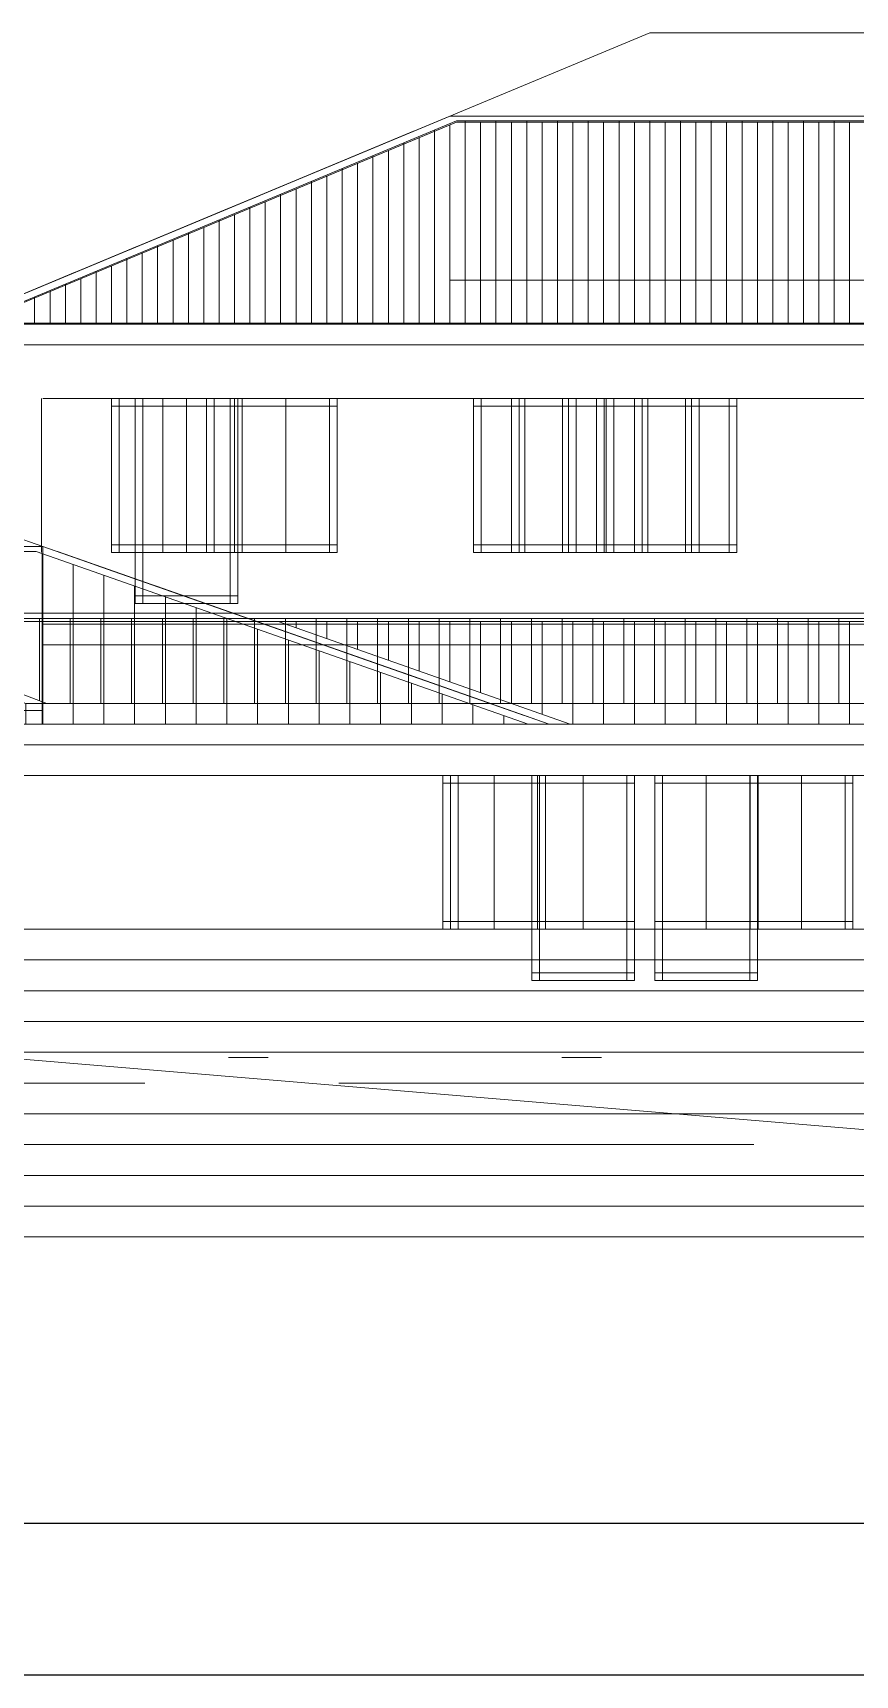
# Model space of a CAD drawing. Header units: millimetres. Extents: x -113526 to 211532, y -79714 to 28306.
# Drawn here: x 77967 to 79355, y -17174 to -14403 of the extents above; entities that cross this region are included whole.
import ezdxf

# ---------------------------------------------------------------- set-up
doc = ezdxf.new("R2010")
doc.units = ezdxf.units.MM
doc.layers.add('填充图样', color=38, linetype='Continuous')

msp = doc.modelspace()

# ---------------------------------------------------------------- linework, layer by layer
at = {"color": 250}
msp.add_line((87797.4, -16917.6), (64799, -16917.6), dxfattribs=at)
at = {"color": 4}
msp.add_line((88053.4, -17173.6), (64160, -17173.6), dxfattribs=at)
at = {"layer": '填充图样', "lineweight": 5, "extrusion": (2e-16, 1, -2e-16)}
for p, q in [((77828.4, -14894.7, 14527.5), (79008, -14403.2, 13347.9)), ((77828.4, -14894.7, 12168.4), (79008, -14403.2, 13347.9)), ((82381.3, -14543.8, 13685.3), (78670.7, -14543.8, 13685.3)), ((82381.3, -14543.8, 13010.6), (78670.7, -14543.8, 13010.6)), ((82381.3, -14543.8, 13685.3), (78670.7, -14543.8, 13685.3)), ((78670.7, -14543.8, 13010.6), (82381.3, -14543.8, 13010.6)), ((78670.7, -14543.8, 13685.3), (78670.7, -14543.8, 13010.6)), ((77828.4, -14929.3, 12168.4), (81539, -14929.3, 12168.4)), ((81876.3, -14929.3, 14527.5), (77828.4, -14929.3, 14527.5)), ((77984.1, -15020.1, 12324.1), (81694.7, -15020.1, 12324.1)), ((82032, -15020.1, 14371.8), (77984.1, -15020.1, 14371.8)), ((77984.1, -15020.1, 14371.8), (77984.1, -15020.1, 12324.1)), ((78838.2, -15569.4, 11465.2), (77827.3, -15214.7, 11465.2)), ((78838.2, -15569.4, 12324.1), (77827.3, -15214.7, 12324.1)), ((77984.1, -15269.7, 10436.3), (77670.6, -15269.7, 10436.3)), ((77670.6, -15269.7, 13448.5), (77984.1, -15269.7, 13448.5)), ((77670.6, -15269.7, 13448.5), (77984.1, -15269.7, 13448.5)), ((77984.1, -15269.7, 12324.1), (77984.1, -15269.7, 10436.3)), ((77984.1, -15269.7, 12324.1), (77984.1, -15269.7, 10436.3)), ((78838.2, -15569.4, 9582.2), (77984.1, -15269.7, 10436.3)), ((77984.1, -15569.4, 14302.6), (77984.1, -15269.7, 13448.5)), ((81694.7, -15400.7, 12324.1), (77984.1, -15400.7, 12324.1)), ((77984.1, -15400.7, 14371.8), (82032, -15400.7, 14371.8)), ((77984.1, -15400.7, 12324.1), (77984.1, -15400.7, 14371.8)), ((77984.1, -15435.3, 12324.1), (81694.7, -15435.3, 12324.1)), ((82032, -15435.3, 14371.8), (77984.1, -15435.3, 14371.8)), ((77984.1, -15435.3, 14371.8), (77984.1, -15435.3, 12324.1)), ((77984.1, -15546.4, 12324.1), (77984.1, -15546.4, 13448.5)), ((76816.4, -15604, 9582.2), (78838.2, -15604, 9582.2)), ((76816.4, -15604, 14302.6), (77984.1, -15604, 14302.6)), ((78838.2, -15604, 11831), (81201.7, -15604, 11831)), ((78838.2, -15604, 11831), (78838.2, -15604, 9582.2)), ((76972.1, -15655.9, 10187.7), (77984.1, -15655.9, 10187.7)), ((82032, -15655.9, 14371.8), (77984.1, -15655.9, 14371.8)), ((77984.1, -15655.9, 9737.9), (78682.6, -15655.9, 9737.9)), ((77984.1, -15655.9, 9737.9), (78682.6, -15655.9, 9737.9)), ((77984.1, -15655.9, 14371.8), (77984.1, -15655.9, 13818.2)), ((78682.6, -15655.9, 11986.7), (81357.4, -15655.9, 11986.7)), ((78682.6, -15655.9, 11986.7), (78682.6, -15655.9, 9737.9)), ((76972.1, -15915.3, 10187.7), (77984.1, -15915.3, 10187.7)), ((78030.8, -15915.3, 18148.5), (77882, -15915.3, 17759.3)), ((80198.4, -15915.3, 14371.8), (77984.1, -15915.3, 14371.8)), ((77984.1, -15915.3, 10187.7), (77984.1, -15915.3, 9737.9)), ((77984.1, -15915.3, 9737.9), (78682.6, -15915.3, 9737.9)), ((77984.1, -15915.3, 14371.8), (77984.1, -15915.3, 13818.2)), ((78682.6, -15915.3, 11986.7), (78682.6, -15915.3, 9737.9)), ((78682.6, -15915.3, 11986.7), (78809, -15915.3, 11986.7)), ((79189.6, -15915.3, 11986.7), (79483.7, -15915.3, 11986.7)), ((78546, -15967.2, 16271.1), (77882, -15967.2, 16168.1)), ((79209.9, -15967.2, 16351.2), (78546, -15967.2, 16271.1)), ((79965.4, -15967.2, 16442.8), (79209.9, -15967.2, 16351.2)), ((76880.4, -16019.1, 16102.7), (80483.8, -16019.1, 16102.7)), ((76904, -16019.1, 16076.7), (80530.9, -16019.1, 16076.7)), ((78557.4, -16019.1, 15881.9), (77916.4, -16019.1, 15824.6)), ((79095.4, -16019.1, 15984.9), (78557.4, -16019.1, 15881.9)), ((79736.5, -16019.1, 15984.9), (79095.4, -16019.1, 15984.9)), ((81940.1, -16071, 15220.4), (72486.9, -16071, 15220.4)), ((78035.8, -16071, -1618.2), (74085.7, -16071, -1618.2)), ((78246.1, -16071, -1306.9), (74290.8, -16071, -1306.9)), ((76197.4, -16071, -2241), (78835.2, -16071, -2241)), ((76972.1, -16071, 10187.7), (77984.1, -16071, 10187.7)), ((77670.6, -16071, 13818.2), (77984.1, -16071, 13818.2)), ((79163.7, -16071, 7617.7), (77806.8, -16071, 7617.7)), ((79163.7, -16071, 7929.1), (77806.8, -16071, 7929.1)), ((82032, -16071, 14371.8), (77984.1, -16071, 14371.8)), ((77984.1, -16071, 10187.7), (77984.1, -16071, 9737.9)), ((77984.1, -16071, 9737.9), (78682.6, -16071, 9737.9)), ((77984.1, -16071, 14371.8), (77984.1, -16071, 13818.2)), ((77992.8, -16071, 14363.2), (77992.8, -16071, 14909)), ((82334.8, -16071, 14909), (77992.8, -16071, 14909)), ((78682.6, -16071, 11986.7), (81357.4, -16071, 11986.7)), ((78682.6, -16071, 11986.7), (78682.6, -16071, 9737.9)), ((78748.5, -16071, 7929.1), (78748.5, -16071, 8344.3)), ((78748.5, -16071, 8344.3), (79163.7, -16071, 8344.3)), ((79163.7, -16071, 9736.8), (79163.7, -16071, 7929.1)), ((76972.1, -16122.9, 9737.9), (77992.8, -16122.9, 9737.9)), ((77916.4, -16122.9, 9139.2), (78614.7, -16122.9, 9116.3)), ((78614.7, -16122.9, 9116.3), (78912.3, -16122.9, 9482.7)), ((78912.3, -16122.9, 9482.7), (79198.5, -16122.9, 10284)), ((79198.5, -16122.9, 10284), (79644.9, -16122.9, 10936.5)), ((78297.2, -16131.4, 157.6), (78297.2, -16131.4, 224.6)), ((78297.2, -16131.4, 224.6), (78364.3, -16131.4, 224.6)), ((78364.3, -16131.4, 157.6), (78297.2, -16131.4, 157.6)), ((78297.2, -16131.4, 789), (78297.2, -16131.4, 722)), ((78297.2, -16131.4, 722), (78364.3, -16131.4, 722)), ((78364.3, -16131.4, 789), (78297.2, -16131.4, 789)), ((78364.3, -16131.4, 224.6), (78364.3, -16131.4, 157.6)), ((78364.3, -16131.4, 722), (78364.3, -16131.4, 789)), ((78859.5, -16131.4, 157.6), (78859.5, -16131.4, 224.6)), ((78859.5, -16131.4, 224.6), (78926.5, -16131.4, 224.6)), ((78926.5, -16131.4, 157.6), (78859.5, -16131.4, 157.6)), ((78859.5, -16131.4, 789), (78859.5, -16131.4, 722)), ((78859.5, -16131.4, 722), (78926.5, -16131.4, 722)), ((78926.5, -16131.4, 789), (78859.5, -16131.4, 789)), ((78926.5, -16131.4, 224.6), (78926.5, -16131.4, 157.6)), ((78926.5, -16131.4, 722), (78926.5, -16131.4, 789)), ((77370.7, -16174.8, -645), (78155.8, -16174.8, -540.6)), ((78483.1, -16174.8, 1044.2), (78556.9, -16174.8, 2077.2)), ((78556.9, -16174.8, 2077.2), (78606.1, -16174.8, 2667.5)), ((78606.1, -16174.8, 2667.5), (78694.3, -16174.8, 3231.9)), ((78694.3, -16174.8, 3231.9), (78832.1, -16174.8, 4663.2)), ((78832.1, -16174.8, 4663.2), (79198.5, -16174.8, 6586.4)), ((79198.5, -16174.8, 6586.4), (79633.5, -16174.8, 7765.5)), ((77716, -16226.7, -798), (78382.5, -16226.7, -665)), ((77822.5, -16226.7, 17503.9), (85146.5, -16226.7, 17503.9)), ((77846, -16226.7, 17529.8), (85147, -16226.7, 17529.8)), ((78382.5, -16226.7, -665), (78523.1, -16226.7, -612.9)), ((78523.1, -16226.7, -612.9), (78670.7, -16226.7, -354.7)), ((78670.7, -16226.7, -354.7), (78707.6, -16226.7, -145.6)), ((77548.6, -16278.6, -972.5), (78523.1, -16278.6, -829.4)), ((78523.1, -16278.6, -829.4), (79030.1, -16278.6, -568.2)), ((79030.1, -16278.6, -568.2), (79183.7, -16278.6, -184.1)), ((77806.8, -16330.5, -1095.5), (78138.8, -16330.5, -1046.3)), ((78138.8, -16330.5, -1046.3), (78901.2, -16330.5, -972.5)), ((78901.2, -16330.5, -972.5), (79380.8, -16330.5, -837.3)), ((77732.9, -16382.4, -4987.3), (78248, -16382.4, -4197.4)), ((78248, -16382.4, -4197.4), (78568.6, -16382.4, -3487.6)), ((78568.6, -16382.4, -3487.6), (78866.2, -16382.4, -2651.9)), ((78866.2, -16382.4, -2651.9), (79255.4, -16382.4, -1816.2)), ((79255.4, -16382.4, -1816.2), (79690.4, -16382.4, -1392.7)), ((77768.6, -16434.3, -2266.9), (84311.4, -16434.3, -2266.9)), ((86806.5, -16434.3, -1618.2), (78091.6, -16434.3, -1618.2)), ((80439.7, -16434.3, -1306.9), (78246.1, -16434.3, -1306.9)), ((79070.7, -16434.3, -2241), (84314, -16434.3, -2241))]:
    msp.add_line(p, q, dxfattribs=at)
at = {"layer": '填充图样', "lineweight": 5, "extrusion": (1, -2e-16, 4e-16)}
msp.add_line((83730.6, -14403.2, 13347.9), (79008, -14403.2, 13347.9), dxfattribs=at)
at = {"layer": '填充图样', "lineweight": 5, "extrusion": (-0.384615, 0.923077, -3e-16)}
for p, q in [((77828.4, -14894.7, 14492.2), (78646.7, -14553.8, 13673.9)), ((77828.4, -14894.7, 13347.9), (78646.7, -14553.8, 13347.9)), ((77828.4, -14894.7, 13296), (78646.7, -14553.8, 13296)), ((77828.4, -14894.7, 13244.1), (78646.7, -14553.8, 13244.1)), ((77828.4, -14894.7, 13192.2), (78646.7, -14553.8, 13192.2)), ((77828.4, -14894.7, 13140.3), (78646.7, -14553.8, 13140.3)), ((77828.4, -14894.7, 13088.5), (78646.7, -14553.8, 13088.5)), ((77828.4, -14894.7, 13036.6), (78646.7, -14553.8, 13036.6)), ((77828.4, -14894.7, 13399.8), (78646.7, -14553.8, 13399.8)), ((77828.4, -14894.7, 13451.7), (78646.7, -14553.8, 13451.7)), ((77828.4, -14894.7, 13503.6), (78646.7, -14553.8, 13503.6)), ((77828.4, -14894.7, 13555.5), (78646.7, -14553.8, 13555.5)), ((77828.4, -14894.7, 13607.4), (78646.7, -14553.8, 13607.4)), ((77828.4, -14894.7, 13659.3), (78646.7, -14553.8, 13659.3)), ((78646.7, -14553.8, 13022), (77828.4, -14894.7, 12203.7)), ((77828.4, -14894.7, 12984.7), (78609.4, -14569.3, 12984.7)), ((77828.4, -14894.7, 13711.2), (78609.4, -14569.3, 13711.2)), ((78646.7, -14553.8, 13673.9), (78646.7, -14553.8, 13022)), ((77828.4, -14894.7, 12932.8), (78557.5, -14590.9, 12932.8)), ((77828.4, -14894.7, 13763.1), (78557.5, -14590.9, 13763.1)), ((77828.4, -14894.7, 12880.9), (78505.6, -14612.6, 12880.9)), ((77828.4, -14894.7, 13815), (78505.6, -14612.6, 13815)), ((77828.4, -14894.7, 12829), (78453.7, -14634.2, 12829)), ((77828.4, -14894.7, 13866.9), (78453.7, -14634.2, 13866.9)), ((77828.4, -14894.7, 13918.8), (78401.8, -14655.8, 13918.8)), ((77828.4, -14894.7, 12777.1), (78401.8, -14655.8, 12777.1)), ((77828.4, -14894.7, 13970.7), (78349.9, -14677.4, 13970.7)), ((77828.4, -14894.7, 12725.2), (78349.9, -14677.4, 12725.2)), ((77828.4, -14894.7, 14022.6), (78298, -14699, 14022.6)), ((77828.4, -14894.7, 12673.3), (78298, -14699, 12673.3)), ((77828.4, -14894.7, 14074.5), (78246.1, -14720.7, 14074.5)), ((77828.4, -14894.7, 12621.4), (78246.1, -14720.7, 12621.4)), ((77828.4, -14894.7, 14126.4), (78194.2, -14742.3, 14126.4)), ((77828.4, -14894.7, 12569.5), (78194.2, -14742.3, 12569.5)), ((77828.4, -14894.7, 14178.3), (78142.3, -14763.9, 14178.3)), ((77828.4, -14894.7, 12517.6), (78142.3, -14763.9, 12517.6)), ((77828.4, -14894.7, 14230.2), (78090.4, -14785.5, 14230.2)), ((77828.4, -14894.7, 12465.7), (78090.4, -14785.5, 12465.7)), ((77828.4, -14894.7, 14282.1), (78038.5, -14807.2, 14282.1)), ((77828.4, -14894.7, 12413.8), (78038.5, -14807.2, 12413.8)), ((77828.4, -14894.7, 14334), (77986.6, -14828.8, 14334)), ((77828.4, -14894.7, 12361.9), (77986.6, -14828.8, 12361.9))]:
    msp.add_line(p, q, dxfattribs=at)
at = {"layer": '填充图样', "lineweight": 5, "extrusion": (5e-16, 0.923077, 0.384615)}
for p, q in [((78682, -14551.8, 13710), (77863.7, -14892.7, 14528.3)), ((78644.7, -14892.7, 14528.3), (78644.7, -14567.3, 13747.4)), ((82392.6, -14551.8, 13710), (78682, -14551.8, 13710)), ((78696.6, -14892.7, 14528.3), (78696.6, -14551.8, 13710)), ((78748.5, -14892.7, 14528.3), (78748.5, -14551.8, 13710)), ((78800.4, -14892.7, 14528.3), (78800.4, -14551.8, 13710)), ((78852.3, -14892.7, 14528.3), (78852.3, -14551.8, 13710)), ((78904.2, -14892.7, 14528.3), (78904.2, -14551.8, 13710)), ((78956.1, -14892.7, 14528.3), (78956.1, -14551.8, 13710)), ((79008, -14892.7, 14528.3), (79008, -14551.8, 13710)), ((79059.9, -14892.7, 14528.3), (79059.9, -14551.8, 13710)), ((79111.8, -14892.7, 14528.3), (79111.8, -14551.8, 13710)), ((79163.7, -14892.7, 14528.3), (79163.7, -14551.8, 13710)), ((79215.6, -14892.7, 14528.3), (79215.6, -14551.8, 13710)), ((79267.5, -14892.7, 14528.3), (79267.5, -14551.8, 13710)), ((79319.4, -14892.7, 14528.3), (79319.4, -14551.8, 13710)), ((78592.8, -14892.7, 14528.3), (78592.8, -14588.9, 13799.2)), ((78540.9, -14892.7, 14528.3), (78540.9, -14610.6, 13851.1)), ((78437.1, -14892.7, 14528.3), (78437.1, -14653.8, 13954.9)), ((78489, -14892.7, 14528.3), (78489, -14632.2, 13903)), ((78385.2, -14892.7, 14528.3), (78385.2, -14675.4, 14006.8)), ((78333.3, -14892.7, 14528.3), (78333.3, -14697, 14058.7)), ((78281.4, -14892.7, 14528.3), (78281.4, -14718.7, 14110.6)), ((78177.6, -14892.7, 14528.3), (78177.6, -14761.9, 14214.4)), ((78229.5, -14892.7, 14528.3), (78229.5, -14740.3, 14162.5)), ((78125.7, -14892.7, 14528.3), (78125.7, -14783.5, 14266.3)), ((78073.8, -14892.7, 14528.3), (78073.8, -14805.2, 14318.2)), ((77970.1, -14892.7, 14528.3), (77970.1, -14848.4, 14422)), ((78022, -14892.7, 14528.3), (78022, -14826.8, 14370.1)), ((77863.7, -14892.7, 14528.3), (81841, -14892.7, 14528.3))]:
    msp.add_line(p, q, dxfattribs=at)
at = {"layer": '填充图样', "lineweight": 5, "extrusion": (1e-16, 0.923077, -0.384615)}
for p, q in [((77863.7, -14894.7, 12168.4), (78682, -14553.8, 12986.7)), ((78670.7, -14894.7, 12168.4), (78670.7, -14558.5, 12975.3)), ((78682, -14553.8, 12986.7), (82322, -14553.8, 12986.7)), ((78722.6, -14894.7, 12168.4), (78722.6, -14553.8, 12986.7)), ((78774.5, -14894.7, 12168.4), (78774.5, -14553.8, 12986.7)), ((78826.3, -14894.7, 12168.4), (78826.3, -14553.8, 12986.7)), ((78878.2, -14894.7, 12168.4), (78878.2, -14553.8, 12986.7)), ((78930.1, -14894.7, 12168.4), (78930.1, -14553.8, 12986.7)), ((78982, -14894.7, 12168.4), (78982, -14553.8, 12986.7)), ((79033.9, -14894.7, 12168.4), (79033.9, -14553.8, 12986.7)), ((79085.8, -14894.7, 12168.4), (79085.8, -14553.8, 12986.7)), ((79137.7, -14894.7, 12168.4), (79137.7, -14553.8, 12986.7)), ((79189.6, -14894.7, 12168.4), (79189.6, -14553.8, 12986.7)), ((79241.5, -14894.7, 12168.4), (79241.5, -14553.8, 12986.7)), ((79293.4, -14894.7, 12168.4), (79293.4, -14553.8, 12986.7)), ((79345.3, -14894.7, 12168.4), (79345.3, -14553.8, 12986.7)), ((78618.8, -14894.7, 12168.4), (78618.8, -14580.1, 12923.4)), ((78515, -14894.7, 12168.4), (78515, -14623.4, 12819.6)), ((78566.9, -14894.7, 12168.4), (78566.9, -14601.7, 12871.5)), ((78463.1, -14894.7, 12168.4), (78463.1, -14645, 12767.7)), ((78411.2, -14894.7, 12168.4), (78411.2, -14666.6, 12715.8)), ((78307.4, -14894.7, 12168.4), (78307.4, -14709.9, 12612)), ((78359.3, -14894.7, 12168.4), (78359.3, -14688.2, 12663.9)), ((78255.5, -14894.7, 12168.4), (78255.5, -14731.5, 12560.1)), ((78203.6, -14894.7, 12168.4), (78203.6, -14753.1, 12508.2)), ((78151.7, -14894.7, 12168.4), (78151.7, -14774.7, 12456.3)), ((78047.9, -14894.7, 12168.4), (78047.9, -14818, 12352.5)), ((78099.8, -14894.7, 12168.4), (78099.8, -14796.4, 12404.4)), ((77996, -14894.7, 12168.4), (77996, -14839.6, 12300.6)), ((81503.7, -14894.7, 12168.4), (77863.7, -14894.7, 12168.4))]:
    msp.add_line(p, q, dxfattribs=at)
at = {"layer": '填充图样', "lineweight": 5, "extrusion": (1, -2e-16, 6e-16)}
for p, q in [((77981.9, -15020.1, 12756.5), (77981.9, -15020.1, 12929.5)), ((77981.9, -15279.6, 12843), (77981.9, -15020.1, 12843)), ((77981.9, -15020.1, 12709), (77981.9, -15279.6, 12709)), ((77981.9, -15279.6, 12561.9), (77981.9, -15020.1, 12561.9)), ((77981.9, -15279.6, 12635.4), (77981.9, -15020.1, 12635.4)), ((77981.9, -15020.1, 12721.9), (77981.9, -15279.6, 12721.9)), ((77981.9, -15020.1, 12548.9), (77981.9, -15020.1, 12721.9)), ((77981.9, -15279.6, 12548.9), (77981.9, -15020.1, 12548.9)), ((77981.9, -15279.6, 12769.5), (77981.9, -15020.1, 12769.5)), ((77981.9, -15279.6, 12756.5), (77981.9, -15020.1, 12756.5)), ((77981.9, -15020.1, 14162.1), (77981.9, -15279.6, 14162.1)), ((77981.9, -15020.1, 14175), (77981.9, -15279.6, 14175)), ((77981.9, -15279.6, 14015), (77981.9, -15020.1, 14015)), ((77981.9, -15279.6, 14088.5), (77981.9, -15020.1, 14088.5)), ((77981.9, -15279.6, 14002), (77981.9, -15020.1, 14002)), ((77981.9, -15020.1, 12916.5), (77981.9, -15279.6, 12916.5)), ((77981.9, -15020.1, 12929.5), (77981.9, -15279.6, 12929.5)), ((77981.9, -15020.1, 14002), (77981.9, -15020.1, 14175)), ((77981.9, -15033.1, 12756.5), (77981.9, -15033.1, 12929.5)), ((77981.9, -15033.1, 12548.9), (77981.9, -15033.1, 12721.9)), ((77981.9, -15033.1, 14002), (77981.9, -15033.1, 14175)), ((77981.9, -15266.6, 12929.5), (77981.9, -15266.6, 12756.5)), ((77981.9, -15266.6, 12721.9), (77981.9, -15266.6, 12548.9)), ((77981.9, -15266.6, 14175), (77981.9, -15266.6, 14002)), ((77981.9, -15279.6, 12929.5), (77981.9, -15279.6, 12756.5)), ((77981.9, -15279.6, 12721.9), (77981.9, -15279.6, 12548.9)), ((77981.9, -15279.6, 14175), (77981.9, -15279.6, 14002))]:
    msp.add_line(p, q, dxfattribs=at)
at = {"layer": '填充图样', "lineweight": 5}
for p, q in [((78099.8, -15020.1, 12321.9), (78099.8, -15279.6, 12321.9)), ((78272.8, -15020.1, 12321.9), (78099.8, -15020.1, 12321.9)), ((78272.8, -15033.1, 12321.9), (78099.8, -15033.1, 12321.9)), ((78112.8, -15020.1, 12321.9), (78112.8, -15279.6, 12321.9)), ((78186.3, -15279.6, 12321.9), (78186.3, -15020.1, 12321.9)), ((78259.8, -15279.6, 12321.9), (78259.8, -15020.1, 12321.9)), ((78272.8, -15279.6, 12321.9), (78272.8, -15020.1, 12321.9)), ((78307.4, -15020.1, 12321.9), (78307.4, -15279.6, 12321.9)), ((78480.4, -15020.1, 12321.9), (78307.4, -15020.1, 12321.9)), ((78480.4, -15033.1, 12321.9), (78307.4, -15033.1, 12321.9)), ((78320.4, -15020.1, 12321.9), (78320.4, -15279.6, 12321.9)), ((78393.9, -15279.6, 12321.9), (78393.9, -15020.1, 12321.9)), ((78467.4, -15279.6, 12321.9), (78467.4, -15020.1, 12321.9)), ((78480.4, -15279.6, 12321.9), (78480.4, -15020.1, 12321.9)), ((78947.4, -15020.1, 12321.9), (78774.5, -15020.1, 12321.9)), ((78774.5, -15020.1, 12321.9), (78774.5, -15279.6, 12321.9)), ((78947.4, -15033.1, 12321.9), (78774.5, -15033.1, 12321.9)), ((78787.4, -15020.1, 12321.9), (78787.4, -15279.6, 12321.9)), ((78860.9, -15279.6, 12321.9), (78860.9, -15020.1, 12321.9)), ((78934.5, -15279.6, 12321.9), (78934.5, -15020.1, 12321.9)), ((78947.4, -15279.6, 12321.9), (78947.4, -15020.1, 12321.9)), ((78982, -15020.1, 12321.9), (78982, -15279.6, 12321.9)), ((79155, -15020.1, 12321.9), (78982, -15020.1, 12321.9)), ((79155, -15033.1, 12321.9), (78982, -15033.1, 12321.9)), ((78995, -15020.1, 12321.9), (78995, -15279.6, 12321.9)), ((79068.5, -15279.6, 12321.9), (79068.5, -15020.1, 12321.9)), ((79142, -15279.6, 12321.9), (79142, -15020.1, 12321.9)), ((79155, -15279.6, 12321.9), (79155, -15020.1, 12321.9)), ((78099.8, -15266.6, 12321.9), (78272.8, -15266.6, 12321.9)), ((78099.8, -15279.6, 12321.9), (78272.8, -15279.6, 12321.9)), ((78307.4, -15266.6, 12321.9), (78480.4, -15266.6, 12321.9)), ((78307.4, -15279.6, 12321.9), (78480.4, -15279.6, 12321.9)), ((78774.5, -15266.6, 12321.9), (78947.4, -15266.6, 12321.9)), ((78774.5, -15279.6, 12321.9), (78947.4, -15279.6, 12321.9)), ((78982, -15266.6, 12321.9), (79155, -15266.6, 12321.9)), ((78982, -15279.6, 12321.9), (79155, -15279.6, 12321.9)), ((78809, -15655.9, 11984.6), (78982, -15655.9, 11984.6)), ((78809, -16001.8, 11984.6), (78809, -15655.9, 11984.6)), ((78809, -15668.8, 11984.6), (78982, -15668.8, 11984.6)), ((78822, -16001.8, 11984.6), (78822, -15655.9, 11984.6)), ((78895.5, -15915.3, 11984.6), (78895.5, -15655.9, 11984.6)), ((78969.1, -15655.9, 11984.6), (78969.1, -16001.8, 11984.6)), ((78982, -15655.9, 11984.6), (78982, -16001.8, 11984.6)), ((79016.6, -15655.9, 11984.6), (79189.6, -15655.9, 11984.6)), ((79016.6, -16001.8, 11984.6), (79016.6, -15655.9, 11984.6)), ((79016.6, -15668.8, 11984.6), (79189.6, -15668.8, 11984.6)), ((79029.6, -16001.8, 11984.6), (79029.6, -15655.9, 11984.6)), ((79103.1, -15915.3, 11984.6), (79103.1, -15655.9, 11984.6)), ((79176.6, -15655.9, 11984.6), (79176.6, -16001.8, 11984.6)), ((79189.6, -15655.9, 11984.6), (79189.6, -16001.8, 11984.6)), ((78982, -15902.4, 11984.6), (78809, -15902.4, 11984.6)), ((78982, -15915.3, 11984.6), (78809, -15915.3, 11984.6)), ((79189.6, -15902.4, 11984.6), (79016.6, -15902.4, 11984.6)), ((79189.6, -15915.3, 11984.6), (79016.6, -15915.3, 11984.6)), ((78982, -15988.9, 11984.6), (78809, -15988.9, 11984.6)), ((78982, -16001.8, 11984.6), (78809, -16001.8, 11984.6)), ((79189.6, -15988.9, 11984.6), (79016.6, -15988.9, 11984.6)), ((79189.6, -16001.8, 11984.6), (79016.6, -16001.8, 11984.6))]:
    msp.add_line(p, q, dxfattribs=at)
at = {"layer": '填充图样', "lineweight": 5, "extrusion": (7e-16, -2e-16, -1)}
for p, q in [((78139.8, -15366.1, 14374), (78139.8, -15020.1, 14374)), ((78139.8, -15020.1, 14374), (78312.8, -15020.1, 14374)), ((78139.8, -15033.1, 14374), (78312.8, -15033.1, 14374)), ((78152.8, -15366.1, 14374), (78152.8, -15020.1, 14374)), ((78226.3, -15279.6, 14374), (78226.3, -15020.1, 14374)), ((78299.8, -15020.1, 14374), (78299.8, -15366.1, 14374)), ((78312.8, -15020.1, 14374), (78312.8, -15366.1, 14374)), ((78710.7, -15279.6, 14374), (78710.7, -15020.1, 14374)), ((78710.7, -15020.1, 14374), (78883.6, -15020.1, 14374)), ((78710.7, -15033.1, 14374), (78883.6, -15033.1, 14374)), ((78723.6, -15279.6, 14374), (78723.6, -15020.1, 14374)), ((78797.2, -15279.6, 14374), (78797.2, -15020.1, 14374)), ((78870.7, -15020.1, 14374), (78870.7, -15279.6, 14374)), ((78883.6, -15020.1, 14374), (78883.6, -15279.6, 14374)), ((78918.2, -15020.1, 14374), (79091.2, -15020.1, 14374)), ((78918.2, -15279.6, 14374), (78918.2, -15020.1, 14374)), ((78918.2, -15033.1, 14374), (79091.2, -15033.1, 14374)), ((78931.2, -15279.6, 14374), (78931.2, -15020.1, 14374)), ((79004.7, -15279.6, 14374), (79004.7, -15020.1, 14374)), ((79078.3, -15020.1, 14374), (79078.3, -15279.6, 14374)), ((79091.2, -15020.1, 14374), (79091.2, -15279.6, 14374)), ((78312.8, -15266.6, 14374), (78139.8, -15266.6, 14374)), ((78312.8, -15279.6, 14374), (78139.8, -15279.6, 14374)), ((78883.6, -15266.6, 14374), (78710.7, -15266.6, 14374)), ((78883.6, -15279.6, 14374), (78710.7, -15279.6, 14374)), ((79091.2, -15266.6, 14374), (78918.2, -15266.6, 14374)), ((79091.2, -15279.6, 14374), (78918.2, -15279.6, 14374)), ((78312.8, -15353.1, 14374), (78139.8, -15353.1, 14374)), ((78312.8, -15366.1, 14374), (78139.8, -15366.1, 14374)), ((78658.8, -15915.3, 14374), (78658.8, -15655.9, 14374)), ((78658.8, -15655.9, 14374), (78831.8, -15655.9, 14374)), ((78658.8, -15668.8, 14374), (78831.8, -15668.8, 14374)), ((78671.7, -15915.3, 14374), (78671.7, -15655.9, 14374)), ((78745.3, -15915.3, 14374), (78745.3, -15655.9, 14374)), ((78818.8, -15655.9, 14374), (78818.8, -15915.3, 14374)), ((78831.8, -15655.9, 14374), (78831.8, -15915.3, 14374)), ((79177.7, -15655.9, 14374), (79350.7, -15655.9, 14374)), ((79177.7, -15915.3, 14374), (79177.7, -15655.9, 14374)), ((79177.7, -15668.8, 14374), (79350.7, -15668.8, 14374)), ((79190.7, -15915.3, 14374), (79190.7, -15655.9, 14374)), ((79264.2, -15915.3, 14374), (79264.2, -15655.9, 14374)), ((79337.7, -15655.9, 14374), (79337.7, -15915.3, 14374)), ((79350.7, -15655.9, 14374), (79350.7, -15915.3, 14374)), ((78831.8, -15902.4, 14374), (78658.8, -15902.4, 14374)), ((78831.8, -15915.3, 14374), (78658.8, -15915.3, 14374)), ((79350.7, -15902.4, 14374), (79177.7, -15902.4, 14374)), ((79350.7, -15915.3, 14374), (79177.7, -15915.3, 14374))]:
    msp.add_line(p, q, dxfattribs=at)
at = {"layer": '填充图样', "lineweight": 5, "extrusion": (4e-16, 0.9436, -0.331088)}
for p, q in [((77972.9, -15278.3, 10411.8), (77681.8, -15278.3, 10411.8)), ((78802.6, -15569.4, 9582.2), (77972.9, -15278.3, 10411.8)), ((77983, -15569.4, 9582.2), (77983, -15281.8, 10401.7)), ((78034.9, -15569.4, 9582.2), (78034.9, -15300, 10349.8)), ((78086.8, -15569.4, 9582.2), (78086.8, -15318.2, 10297.9)), ((78138.7, -15569.4, 9582.2), (78138.7, -15336.4, 10246)), ((78190.6, -15569.4, 9582.2), (78190.6, -15354.6, 10194.1)), ((78242.5, -15569.4, 9582.2), (78242.5, -15372.9, 10142.3)), ((78294.4, -15569.4, 9582.2), (78294.4, -15391.1, 10090.4)), ((78346.3, -15569.4, 9582.2), (78346.3, -15409.3, 10038.5)), ((78398.2, -15569.4, 9582.2), (78398.2, -15427.5, 9986.6)), ((78450.1, -15569.4, 9582.2), (78450.1, -15445.7, 9934.7)), ((78502, -15569.4, 9582.2), (78502, -15463.9, 9882.8)), ((78553.9, -15569.4, 9582.2), (78553.9, -15482.1, 9830.9)), ((78605.8, -15569.4, 9582.2), (78605.8, -15500.3, 9779)), ((78657.7, -15569.4, 9582.2), (78657.7, -15518.5, 9727.1)), ((78709.6, -15569.4, 9582.2), (78709.6, -15536.7, 9675.2)), ((78761.5, -15569.4, 9582.2), (78761.5, -15554.9, 9623.3)), ((76852.1, -15569.4, 9582.2), (78802.6, -15569.4, 9582.2))]:
    msp.add_line(p, q, dxfattribs=at)
at = {"layer": '填充图样', "lineweight": 5, "extrusion": (0.331088, 0.9436, -9e-16)}
for p, q in [((78008.6, -15278.3, 10447.5), (78008.6, -15278.3, 12324.1)), ((78838.2, -15569.4, 9617.9), (78008.6, -15278.3, 10447.5)), ((78838.2, -15569.4, 10540.1), (78008.6, -15278.3, 10540.1)), ((78838.2, -15569.4, 10488.2), (78008.6, -15278.3, 10488.2)), ((78838.2, -15569.4, 10955.3), (78008.6, -15278.3, 10955.3)), ((78838.2, -15569.4, 10903.4), (78008.6, -15278.3, 10903.4)), ((78838.2, -15569.4, 10851.5), (78008.6, -15278.3, 10851.5)), ((78838.2, -15569.4, 10799.6), (78008.6, -15278.3, 10799.6)), ((78838.2, -15569.4, 10747.7), (78008.6, -15278.3, 10747.7)), ((78838.2, -15569.4, 10695.8), (78008.6, -15278.3, 10695.8)), ((78838.2, -15569.4, 10643.9), (78008.6, -15278.3, 10643.9)), ((78838.2, -15569.4, 10592), (78008.6, -15278.3, 10592)), ((78838.2, -15569.4, 11007.2), (78008.6, -15278.3, 11007.2)), ((78838.2, -15569.4, 11059.1), (78008.6, -15278.3, 11059.1)), ((78838.2, -15569.4, 11111), (78008.6, -15278.3, 11111)), ((78838.2, -15569.4, 11162.9), (78008.6, -15278.3, 11162.9)), ((78838.2, -15569.4, 11214.8), (78008.6, -15278.3, 11214.8)), ((78838.2, -15569.4, 11266.7), (78008.6, -15278.3, 11266.7)), ((78380.9, -15408.9, 12252.7), (78008.6, -15278.3, 12252.7)), ((78329, -15390.7, 12304.6), (78008.6, -15278.3, 12304.6)), ((78008.6, -15278.3, 12324.1), (78309.5, -15383.9, 12324.1)), ((78432.8, -15427.1, 12200.8), (78008.6, -15278.3, 12200.8)), ((78640.4, -15499.9, 11993.2), (78008.6, -15278.3, 11993.2)), ((78588.5, -15481.7, 12045.1), (78008.6, -15278.3, 12045.1)), ((78484.7, -15445.3, 12148.9), (78008.6, -15278.3, 12148.9)), ((78536.6, -15463.5, 12097), (78008.6, -15278.3, 12097)), ((78692.3, -15518.2, 11941.3), (78008.6, -15278.3, 11941.3)), ((78838.2, -15569.4, 11474.3), (78008.6, -15278.3, 11474.3)), ((78838.2, -15569.4, 11526.2), (78008.6, -15278.3, 11526.2)), ((78838.2, -15569.4, 11578), (78008.6, -15278.3, 11578)), ((78838.2, -15569.4, 11629.9), (78008.6, -15278.3, 11629.9)), ((78838.2, -15569.4, 11681.8), (78008.6, -15278.3, 11681.8)), ((78838.2, -15569.4, 11733.7), (78008.6, -15278.3, 11733.7)), ((78838.2, -15569.4, 11785.6), (78008.6, -15278.3, 11785.6)), ((78796.1, -15554.6, 11837.5), (78008.6, -15278.3, 11837.5)), ((78744.2, -15536.4, 11889.4), (78008.6, -15278.3, 11889.4)), ((78838.2, -15569.4, 11318.6), (78008.6, -15278.3, 11318.6)), ((78838.2, -15569.4, 11370.5), (78008.6, -15278.3, 11370.5)), ((78838.2, -15569.4, 11422.4), (78008.6, -15278.3, 11422.4)), ((78838.2, -15569.4, 10436.3), (78019.8, -15282.2, 10436.3)), ((78838.2, -15569.4, 10384.4), (78071.7, -15300.4, 10384.4)), ((78838.2, -15569.4, 10332.5), (78123.6, -15318.6, 10332.5)), ((78838.2, -15569.4, 10280.6), (78175.5, -15336.8, 10280.6)), ((78838.2, -15569.4, 10228.7), (78227.4, -15355, 10228.7)), ((78838.2, -15569.4, 10176.8), (78279.3, -15373.2, 10176.8)), ((78309.5, -15383.9, 12324.1), (78838.2, -15569.4, 11795.4)), ((78838.2, -15569.4, 10124.9), (78331.2, -15391.4, 10124.9)), ((78838.2, -15569.4, 10073.1), (78383.1, -15409.7, 10073.1)), ((78838.2, -15569.4, 10021.2), (78435, -15427.9, 10021.2)), ((78838.2, -15569.4, 9969.3), (78486.9, -15446.1, 9969.3)), ((78838.2, -15569.4, 9917.4), (78538.8, -15464.3, 9917.4)), ((78838.2, -15569.4, 9865.5), (78590.6, -15482.5, 9865.5)), ((78838.2, -15569.4, 9813.6), (78642.5, -15500.7, 9813.6)), ((78838.2, -15569.4, 9761.7), (78694.4, -15518.9, 9761.7)), ((78838.2, -15569.4, 9709.8), (78746.3, -15537.1, 9709.8)), ((78838.2, -15569.4, 9657.9), (78798.2, -15555.3, 9657.9)), ((78838.2, -15569.4, 11795.4), (78838.2, -15569.4, 9617.9))]:
    msp.add_line(p, q, dxfattribs=at)
at = {"layer": '填充图样', "lineweight": 5, "extrusion": (2e-16, 0.936329, 0.351123)}
for p, q in [((77608.6, -15391.4, 497.6), (81668.8, -15391.4, 497.6)), ((77990.8, -15534.8, 879.8), (77608.6, -15391.4, 497.6)), ((77978, -15530, 867), (77978, -15391.4, 497.6)), ((78029.9, -15534.8, 879.8), (78029.9, -15391.4, 497.6)), ((78081.8, -15534.8, 879.8), (78081.8, -15391.4, 497.6)), ((78133.7, -15534.8, 879.8), (78133.7, -15391.4, 497.6)), ((78185.6, -15534.8, 879.8), (78185.6, -15391.4, 497.6)), ((78237.5, -15534.8, 879.8), (78237.5, -15391.4, 497.6)), ((78289.4, -15534.8, 879.8), (78289.4, -15391.4, 497.6)), ((78341.3, -15534.8, 879.8), (78341.3, -15391.4, 497.6)), ((78393.2, -15534.8, 879.8), (78393.2, -15391.4, 497.6)), ((78445, -15534.8, 879.8), (78445, -15391.4, 497.6)), ((78496.9, -15534.8, 879.8), (78496.9, -15391.4, 497.6)), ((78548.8, -15534.8, 879.8), (78548.8, -15391.4, 497.6)), ((78600.7, -15534.8, 879.8), (78600.7, -15391.4, 497.6)), ((78652.6, -15534.8, 879.8), (78652.6, -15391.4, 497.6)), ((78704.5, -15534.8, 879.8), (78704.5, -15391.4, 497.6)), ((78756.4, -15534.8, 879.8), (78756.4, -15391.4, 497.6)), ((78808.3, -15534.8, 879.8), (78808.3, -15391.4, 497.6)), ((78860.2, -15534.8, 879.8), (78860.2, -15391.4, 497.6)), ((78912.1, -15534.8, 879.8), (78912.1, -15391.4, 497.6)), ((78964, -15534.8, 879.8), (78964, -15391.4, 497.6)), ((79015.9, -15534.8, 879.8), (79015.9, -15391.4, 497.6)), ((79067.8, -15534.8, 879.8), (79067.8, -15391.4, 497.6)), ((79119.7, -15534.8, 879.8), (79119.7, -15391.4, 497.6)), ((79171.6, -15534.8, 879.8), (79171.6, -15391.4, 497.6)), ((79223.5, -15534.8, 879.8), (79223.5, -15391.4, 497.6)), ((79275.4, -15534.8, 879.8), (79275.4, -15391.4, 497.6)), ((79327.3, -15534.8, 879.8), (79327.3, -15391.4, 497.6)), ((81668.8, -15534.8, 879.8), (77990.8, -15534.8, 879.8))]:
    msp.add_line(p, q, dxfattribs=at)
at = {"layer": '填充图样', "lineweight": 5, "extrusion": (2e-16, 0.936329, -0.351123)}
for p, q in [((77608.6, -15391.4, 449), (81668.8, -15391.4, 449)), ((77990.8, -15534.8, 66.8), (77608.6, -15391.4, 449)), ((77978, -15530, 79.6), (77978, -15391.4, 449)), ((78029.9, -15534.8, 66.8), (78029.9, -15391.4, 449)), ((78081.8, -15534.8, 66.8), (78081.8, -15391.4, 449)), ((78133.7, -15534.8, 66.8), (78133.7, -15391.4, 449)), ((78185.6, -15534.8, 66.8), (78185.6, -15391.4, 449)), ((78237.5, -15534.8, 66.8), (78237.5, -15391.4, 449)), ((78289.4, -15534.8, 66.8), (78289.4, -15391.4, 449)), ((78341.3, -15534.8, 66.8), (78341.3, -15391.4, 449)), ((78393.2, -15534.8, 66.8), (78393.2, -15391.4, 449)), ((78445, -15534.8, 66.8), (78445, -15391.4, 449)), ((78496.9, -15534.8, 66.8), (78496.9, -15391.4, 449)), ((78548.8, -15534.8, 66.8), (78548.8, -15391.4, 449)), ((78600.7, -15534.8, 66.8), (78600.7, -15391.4, 449)), ((78652.6, -15534.8, 66.8), (78652.6, -15391.4, 449)), ((78704.5, -15534.8, 66.8), (78704.5, -15391.4, 449)), ((78756.4, -15534.8, 66.8), (78756.4, -15391.4, 449)), ((78808.3, -15534.8, 66.8), (78808.3, -15391.4, 449)), ((78860.2, -15534.8, 66.8), (78860.2, -15391.4, 449)), ((78912.1, -15534.8, 66.8), (78912.1, -15391.4, 449)), ((78964, -15534.8, 66.8), (78964, -15391.4, 449)), ((79015.9, -15534.8, 66.8), (79015.9, -15391.4, 449)), ((79067.8, -15534.8, 66.8), (79067.8, -15391.4, 449)), ((79119.7, -15534.8, 66.8), (79119.7, -15391.4, 449)), ((79171.6, -15534.8, 66.8), (79171.6, -15391.4, 449)), ((79223.5, -15534.8, 66.8), (79223.5, -15391.4, 449)), ((79275.4, -15534.8, 66.8), (79275.4, -15391.4, 449)), ((79327.3, -15534.8, 66.8), (79327.3, -15391.4, 449)), ((81668.8, -15534.8, 66.8), (77990.8, -15534.8, 66.8))]:
    msp.add_line(p, q, dxfattribs=at)
at = {"layer": '填充图样', "lineweight": 5, "extrusion": (2e-16, -4e-16, -1)}
msp.add_line((77880.3, -15396.4, 12324.1), (78503.1, -15396.4, 12324.1), dxfattribs=at)
at = {"layer": '填充图样', "lineweight": 5, "extrusion": (2e-16, 0.9436, -0.331088)}
for p, q in [((78380.9, -15396.4, 12324.1), (81659, -15396.4, 12324.1)), ((78873.9, -15569.4, 11831), (78380.9, -15396.4, 12324.1)), ((78411.2, -15407, 12293.8), (78411.2, -15396.4, 12324.1)), ((78463.1, -15425.2, 12241.9), (78463.1, -15396.4, 12324.1)), ((78515, -15443.4, 12190), (78515, -15396.4, 12324.1)), ((78566.9, -15461.6, 12138.1), (78566.9, -15396.4, 12324.1)), ((78618.8, -15479.8, 12086.2), (78618.8, -15396.4, 12324.1)), ((78670.7, -15498, 12034.3), (78670.7, -15396.4, 12324.1)), ((78722.6, -15516.3, 11982.4), (78722.6, -15396.4, 12324.1)), ((78774.5, -15534.5, 11930.5), (78774.5, -15396.4, 12324.1)), ((78826.3, -15552.7, 11878.6), (78826.3, -15396.4, 12324.1)), ((78878.2, -15569.4, 11831), (78878.2, -15396.4, 12324.1)), ((78930.1, -15569.4, 11831), (78930.1, -15396.4, 12324.1)), ((78982, -15569.4, 11831), (78982, -15396.4, 12324.1)), ((79033.9, -15569.4, 11831), (79033.9, -15396.4, 12324.1)), ((79085.8, -15569.4, 11831), (79085.8, -15396.4, 12324.1)), ((79137.7, -15569.4, 11831), (79137.7, -15396.4, 12324.1)), ((79189.6, -15569.4, 11831), (79189.6, -15396.4, 12324.1)), ((79241.5, -15569.4, 11831), (79241.5, -15396.4, 12324.1)), ((79293.4, -15569.4, 11831), (79293.4, -15396.4, 12324.1)), ((79345.3, -15569.4, 11831), (79345.3, -15396.4, 12324.1)), ((81166, -15569.4, 11831), (78873.9, -15569.4, 11831))]:
    msp.add_line(p, q, dxfattribs=at)
at = {"layer": '填充图样', "lineweight": 5, "extrusion": (-1, 2e-16, 4e-16)}
for p, q in [((78684.7, -15655.9, 11294.8), (78684.7, -15655.9, 11467.8)), ((78684.7, -15655.9, 11087.2), (78684.7, -15655.9, 11260.2)), ((78684.7, -15655.9, 10568.2), (78684.7, -15655.9, 10741.2)), ((78684.7, -15655.9, 10118.5), (78684.7, -15655.9, 10291.5)), ((78684.7, -15655.9, 10728.2), (78684.7, -15915.3, 10728.2)), ((78684.7, -15915.3, 10581.2), (78684.7, -15655.9, 10581.2)), ((78684.7, -15915.3, 10654.7), (78684.7, -15655.9, 10654.7)), ((78684.7, -15655.9, 10741.2), (78684.7, -15915.3, 10741.2)), ((78684.7, -15915.3, 10568.2), (78684.7, -15655.9, 10568.2)), ((78684.7, -15655.9, 10278.5), (78684.7, -15915.3, 10278.5)), ((78684.7, -15915.3, 10131.4), (78684.7, -15655.9, 10131.4)), ((78684.7, -15915.3, 10205), (78684.7, -15655.9, 10205)), ((78684.7, -15655.9, 10291.5), (78684.7, -15915.3, 10291.5)), ((78684.7, -15915.3, 10118.5), (78684.7, -15655.9, 10118.5)), ((78684.7, -15915.3, 11294.8), (78684.7, -15655.9, 11294.8)), ((78684.7, -15655.9, 11247.2), (78684.7, -15915.3, 11247.2)), ((78684.7, -15915.3, 11100.2), (78684.7, -15655.9, 11100.2)), ((78684.7, -15915.3, 11173.7), (78684.7, -15655.9, 11173.7)), ((78684.7, -15655.9, 11260.2), (78684.7, -15915.3, 11260.2)), ((78684.7, -15915.3, 11087.2), (78684.7, -15655.9, 11087.2)), ((78684.7, -15655.9, 11761.8), (78684.7, -15655.9, 11934.8)), ((78684.7, -15655.9, 11921.9), (78684.7, -15915.3, 11921.9)), ((78684.7, -15915.3, 11774.8), (78684.7, -15655.9, 11774.8)), ((78684.7, -15915.3, 11848.3), (78684.7, -15655.9, 11848.3)), ((78684.7, -15655.9, 11934.8), (78684.7, -15915.3, 11934.8)), ((78684.7, -15915.3, 11761.8), (78684.7, -15655.9, 11761.8)), ((78684.7, -15655.9, 11454.8), (78684.7, -15915.3, 11454.8)), ((78684.7, -15655.9, 11467.8), (78684.7, -15915.3, 11467.8)), ((78684.7, -15915.3, 11307.8), (78684.7, -15655.9, 11307.8)), ((78684.7, -15915.3, 11381.3), (78684.7, -15655.9, 11381.3)), ((78684.7, -15668.8, 11294.8), (78684.7, -15668.8, 11467.8)), ((78684.7, -15668.8, 11087.2), (78684.7, -15668.8, 11260.2)), ((78684.7, -15668.8, 10568.2), (78684.7, -15668.8, 10741.2)), ((78684.7, -15668.8, 10118.5), (78684.7, -15668.8, 10291.5)), ((78684.7, -15668.8, 11761.8), (78684.7, -15668.8, 11934.8)), ((78684.7, -15902.4, 11467.8), (78684.7, -15902.4, 11294.8)), ((78684.7, -15902.4, 11260.2), (78684.7, -15902.4, 11087.2)), ((78684.7, -15902.4, 10741.2), (78684.7, -15902.4, 10568.2)), ((78684.7, -15902.4, 10291.5), (78684.7, -15902.4, 10118.5)), ((78684.7, -15902.4, 11934.8), (78684.7, -15902.4, 11761.8)), ((78684.7, -15915.3, 11467.8), (78684.7, -15915.3, 11294.8)), ((78684.7, -15915.3, 11260.2), (78684.7, -15915.3, 11087.2)), ((78684.7, -15915.3, 10741.2), (78684.7, -15915.3, 10568.2)), ((78684.7, -15915.3, 10291.5), (78684.7, -15915.3, 10118.5)), ((78684.7, -15915.3, 11934.8), (78684.7, -15915.3, 11761.8))]:
    msp.add_line(p, q, dxfattribs=at)
at = {"layer": '填充图样', "lineweight": 5, "extrusion": (1.99928e-16, 1, -2.00002e-16)}
msp.add_ellipse((79682.6, -16071, 8006.9), major_axis=(648.4, 0, 19.8), ratio=1, start_param=1.968176, end_param=2.528576, dxfattribs=at)
at = {"layer": '填充图样', "lineweight": 5, "extrusion": (1.99882e-16, 1, -2e-16)}
msp.add_ellipse((79682.6, -16071, 9347.6), major_axis=(-648.7, 0, 0), ratio=1, start_param=0.643501, end_param=2.498092, dxfattribs=at)
at = {"layer": '填充图样', "lineweight": 5}
for points in [[(77828.4, -14894.7, 12168.4), (78670.7, -14543.8, 13010.6), (78670.7, -14543.8, 13685.3), (77828.4, -14894.7, 14527.5)], [(82381.3, -14543.8, 13010.6), (81539, -14894.7, 12168.4), (77828.4, -14894.7, 12168.4), (78670.7, -14543.8, 13010.6)], [(82381.3, -14820.6, 13685.3), (78670.7, -14820.6, 13685.3), (78670.7, -14820.6, 13010.6), (82381.3, -14820.6, 13010.6)], [(78838.2, -15569.4, 9582.2), (77984.1, -15269.7, 10436.3), (77670.6, -15269.7, 10436.3), (76816.4, -15569.4, 9582.2)], [(77984.1, -15569.4, 14302.6), (77984.1, -15269.7, 13448.5), (77670.6, -15269.7, 13448.5), (76816.4, -15569.4, 14302.6)], [(77955.3, -15534.8, 66.8), (77548.7, -15382.3, 473.3), (81694.7, -15382.3, 473.3), (81694.7, -15534.8, 66.8)], [(77955.3, -15534.8, 879.8), (77548.7, -15382.3, 473.3), (81694.7, -15382.3, 473.3), (81694.7, -15534.8, 879.8)], [(81694.7, -15396.4, 12324.1), (81201.7, -15569.4, 11831), (78838.2, -15569.4, 11831), (78345.2, -15396.4, 12324.1)], [(77955.3, -15569.4, 879.8), (77955.3, -15534.8, 879.8), (80820, -15534.8, 879.8), (80820, -15569.4, 879.8)], [(77955.3, -15569.4, 66.8), (77955.3, -15534.8, 66.8), (81694.7, -15534.8, 66.8), (81694.7, -15569.4, 66.8)], [(77984.1, -15546.4, 10436.3), (77670.6, -15546.4, 10436.3), (77670.6, -15546.4, 13448.5), (77984.1, -15546.4, 13448.5)], [(78682.6, -16071, 9737.9), (76972.1, -16071, 9737.9), (76972.1, -16071, 14146.9), (78682.6, -16071, 14146.9)], [(81357.4, -16071, 14371.8), (81357.4, -16071, 11986.7), (77984.1, -16071, 11986.7), (77984.1, -16071, 14371.8)], [(77807.5, -16122.9, 790.1), (79985.4, -16122.9, 789), (79985.4, -16304.6, 789), (77807.5, -16122.9, 790.1)], [(77807.5, -16122.9, 158.7), (79985.4, -16122.9, 157.6), (79985.4, -16304.6, 157.6), (77807.5, -16122.9, 158.7)]]:
    msp.add_3dface(points, dxfattribs=at)
for points, invisible_edges in [([(78670.7, -14543.8, 13685.3), (77828.4, -14894.7, 14527.5), (81876.3, -14894.7, 14527.5), (82381.3, -14543.8, 13685.3)], 4), ([(77984.1, -15269.7, 12324.1), (78838.2, -15569.4, 11831), (78838.2, -15569.4, 9582.2), (77984.1, -15269.7, 10436.3)], 1), ([(78838.2, -15569.4, 11831), (78345.2, -15396.4, 12324.1), (77984.1, -15269.7, 12324.1), (78838.2, -15569.4, 11831)], 4)]:
    msp.add_3dface(points, dxfattribs=dict(at, invisible_edges=invisible_edges))

doc.saveas('drawing.dxf')
